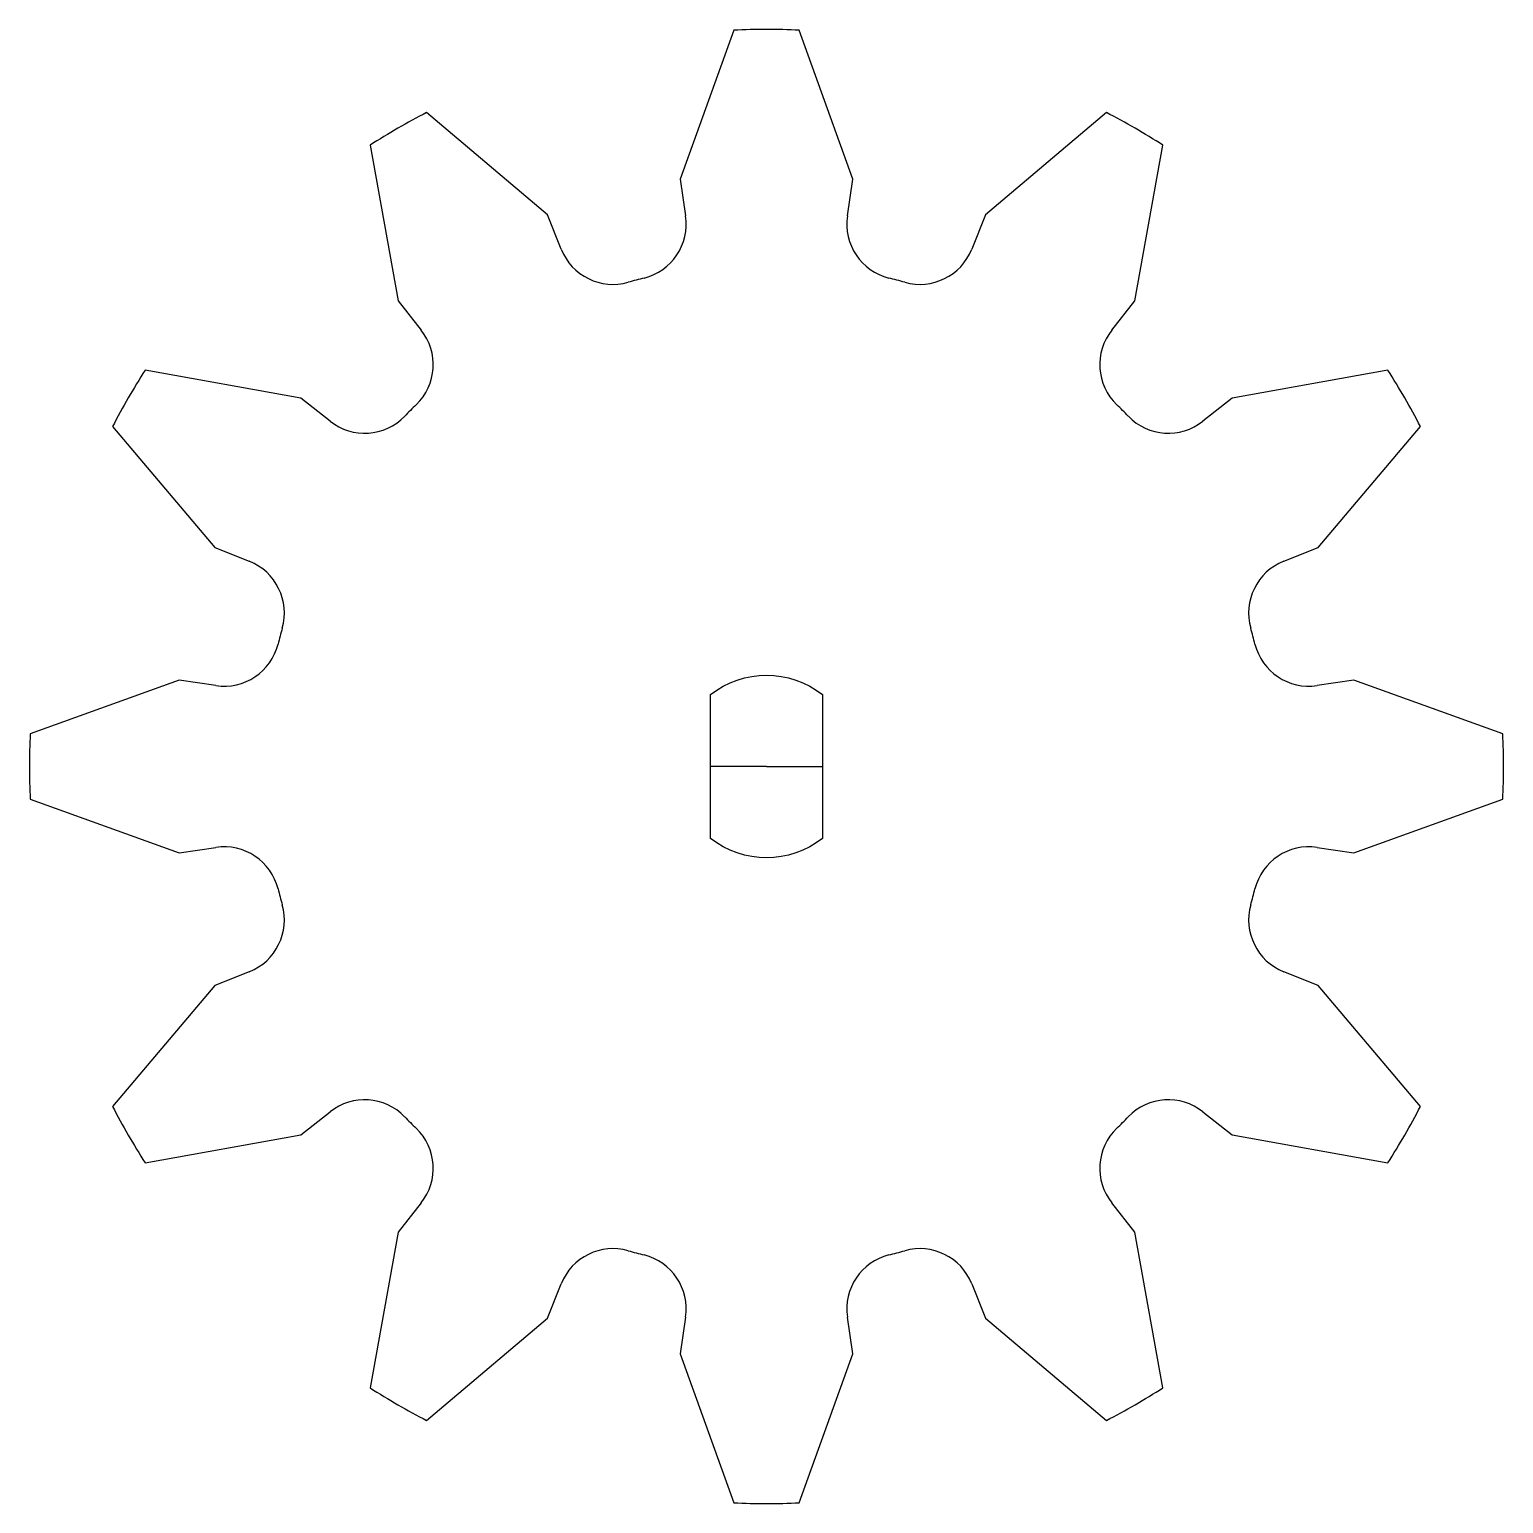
# Model space of a CAD drawing. Header units: millimetres. Extents: x -21 to 21, y -21 to 21.
import ezdxf

# ---------------------------------------------------------------- set-up
doc = ezdxf.new("R2010")
doc.units = ezdxf.units.MM
doc.layers.get('0').update_dxf_attribs({"linetype": 'CONTINUOUS'})

msp = doc.modelspace()

# ---------------------------------------------------------------- linework, layer by layer
for p, q in [((-2.457, 16.735), (-2.304, 15.688)), ((2.304, 15.688), (2.457, 16.735)), ((-5.848, 14.739), (-6.239, 15.722)), ((6.239, 15.722), (5.848, 14.739)), ((-10.496, 13.264), (-9.84, 12.434)), ((9.84, 12.434), (10.496, 13.264)), ((-12.434, 9.84), (-13.264, 10.496)), ((13.264, 10.496), (12.434, 9.84)), ((-15.722, 6.239), (-14.739, 5.848)), ((14.739, 5.848), (15.722, 6.239)), ((-15.688, 2.304), (-16.735, 2.457)), ((16.735, 2.457), (15.688, 2.304)), ((0, 0), (-1.6, 0)), ((0, 0), (1.6, 0)), ((-16.735, -2.457), (-15.688, -2.304)), ((15.688, -2.304), (16.735, -2.457)), ((-14.739, -5.848), (-15.722, -6.239)), ((15.722, -6.239), (14.739, -5.848)), ((-13.264, -10.496), (-12.434, -9.84)), ((12.434, -9.84), (13.264, -10.496)), ((-9.84, -12.434), (-10.496, -13.264)), ((10.496, -13.264), (9.84, -12.434)), ((-6.239, -15.722), (-5.848, -14.739)), ((5.848, -14.739), (6.239, -15.722)), ((-2.304, -15.688), (-2.457, -16.735)), ((2.457, -16.735), (2.304, -15.688))]:
    msp.add_line(p, q)
for points in [[(-0.931, 20.979), (-2.457, 16.735)], [(2.457, 16.735), (0.931, 20.979)], [(-6.239, 15.722), (-9.683, 18.634)], [(9.683, 18.634), (6.239, 15.722)], [(-11.296, 17.703), (-10.496, 13.264)], [(10.496, 13.264), (11.296, 17.703)], [(-13.264, 10.496), (-17.703, 11.296)], [(17.703, 11.296), (13.264, 10.496)], [(-18.634, 9.683), (-15.722, 6.239)], [(15.722, 6.239), (18.634, 9.683)], [(-16.735, 2.457), (-20.979, 0.931)], [(20.979, 0.931), (16.735, 2.457)], [(-20.979, -0.931), (-16.735, -2.457)], [(16.735, -2.457), (20.979, -0.931)], [(-15.722, -6.239), (-18.634, -9.683)], [(18.634, -9.683), (15.722, -6.239)], [(-17.703, -11.296), (-13.264, -10.496)], [(13.264, -10.496), (17.703, -11.296)], [(-10.496, -13.264), (-11.296, -17.703)], [(11.296, -17.703), (10.496, -13.264)], [(-9.683, -18.634), (-6.239, -15.722)], [(6.239, -15.722), (9.683, -18.634)], [(-2.457, -16.735), (-0.931, -20.979)], [(0.931, -20.979), (2.457, -16.735)]]:
    msp.add_lwpolyline(points)
msp.add_lwpolyline([(-1.6, 0), (-1.6, 2.049, -0.344131), (1.6, 2.049), (1.6, 0), (1.6, -2.049, -0.344131), (-1.6, -2.049)], format="xyb", close=True)
for centre, radius, start, end in [((0, 0), 21, 87.4589, 92.5411), ((0, 0), 21, 117.4589, 122.5411), ((0, 0), 21, 57.4589, 62.5411), ((-3.875, 15.458), 1.588, -75.927, 8.322), ((3.875, 15.458), 1.588, 171.678, 255.927), ((-4.373, 15.325), 1.588, 201.678, 285.927), ((4.373, 15.325), 1.587, 254.073, 338.322), ((0, 0), 14.349, 104.073, 105.927), ((0, 0), 14.349, 74.073, 75.927), ((-11.085, 11.45), 1.588, -45.927, 38.322), ((11.085, 11.45), 1.588, 141.678, 225.927), ((0, 0), 21, 147.4589, 152.5411), ((0, 0), 21, 27.4589, 32.5411), ((0, 0), 14.349, 134.073, 135.927), ((0, 0), 14.349, 44.073, 45.927), ((-11.45, 11.085), 1.588, 231.678, 315.927), ((11.45, 11.085), 1.587, 224.073, 308.322), ((-15.325, 4.373), 1.588, -15.927, 68.322), ((15.325, 4.373), 1.588, 111.678, 195.927), ((0, 0), 14.349, 164.073, 165.927), ((0, 0), 14.349, 14.073, 15.927), ((-15.458, 3.875), 1.587, 261.678, 345.927), ((15.458, 3.875), 1.587, 194.073, 278.322), ((0, 0), 21, 177.4589, 182.5411), ((0, 0), 21, -2.5411, 2.5411), ((-15.458, -3.875), 1.587, 14.073, 98.322), ((15.458, -3.875), 1.588, 81.678, 165.927), ((0, 0), 14.349, 194.073, 195.927), ((0, 0), 14.349, 344.073, 345.927), ((-15.325, -4.373), 1.588, -68.322, 15.927), ((15.325, -4.373), 1.587, 164.073, 248.322), ((-11.45, -11.085), 1.587, 44.073, 128.322), ((11.45, -11.085), 1.588, 51.678, 135.927), ((0, 0), 21, 207.4589, 212.5411), ((0, 0), 14.349, 224.073, 225.927), ((0, 0), 14.349, 314.073, 315.927), ((0, 0), 21, 327.4589, 332.5411), ((-11.085, -11.45), 1.588, -38.322, 45.927), ((11.085, -11.45), 1.588, 134.073, 218.322), ((-4.373, -15.325), 1.588, 74.073, 158.322), ((0, 0), 14.349, 254.073, 255.927), ((0, 0), 14.349, 284.073, 285.927), ((4.373, -15.325), 1.587, 21.678, 105.927), ((-3.875, -15.458), 1.587, -8.322, 75.927), ((3.875, -15.458), 1.588, 104.073, 188.322), ((0, 0), 21, 237.4589, 242.5411), ((0, 0), 21, 297.4589, 302.5411), ((0, 0), 21, 267.4589, 272.5411)]:
    msp.add_arc(centre, radius, start, end)

doc.saveas('drawing.dxf')
